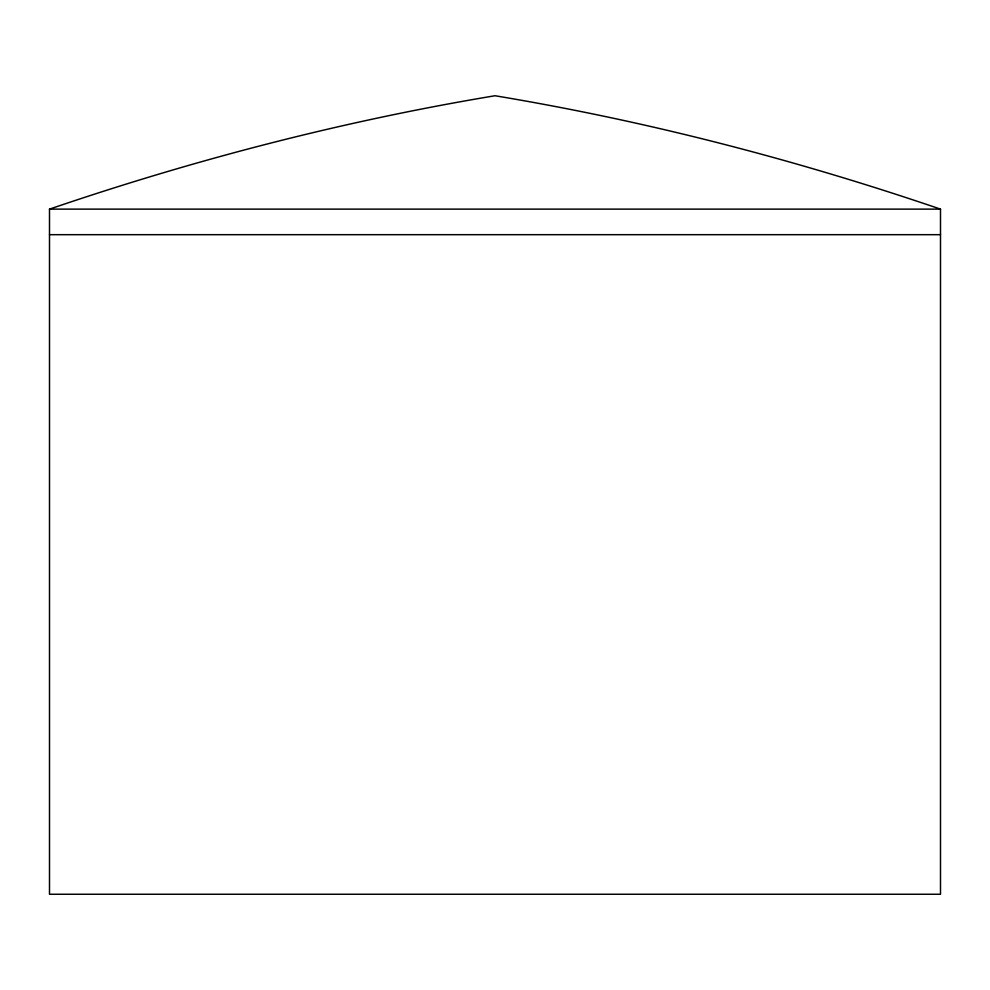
<?xml version="1.0" encoding="UTF-8"?>
<svg xmlns="http://www.w3.org/2000/svg" width="990" height="990" viewBox="0 0 990 990"><rect width="100%" height="100%" fill="white"/><g stroke="black" fill="none" stroke-linecap="round" stroke-linejoin="round"><path stroke-width="1.49" d="M49.5 209.125C194.671 159.6 343.654 120.904 495 95.745C646.346 120.904 795.329 159.6 940.5 209.125L940.5 894.255L49.5 894.255L49.5 209.125L940.5 209.125M49.5 234.679L940.5 234.679"/></g></svg>
